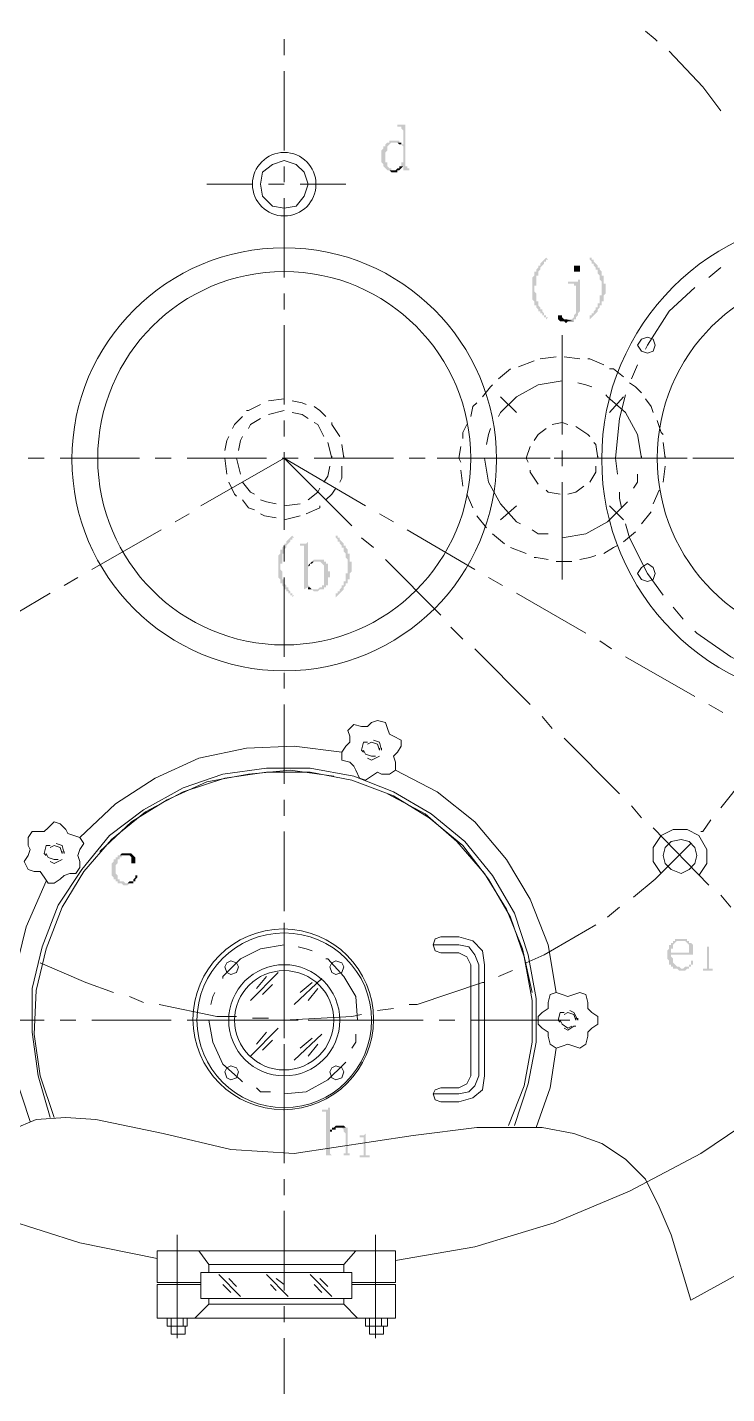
# Model space of a CAD drawing. Header units: millimetres. Extents: x 6 to 291, y 3 to 207.
# Drawn here: x 53.87 to 68.79, y 17.82 to 46.95 of the extents above; entities that cross this region are included whole.
import ezdxf

# ---------------------------------------------------------------- set-up
doc = ezdxf.new("R2010")
doc.units = ezdxf.units.MM

msp = doc.modelspace()

# ---------------------------------------------------------------- hatches: boundary and pattern name
at = {"true_color": 0x00b8b8}
h = msp.add_hatch(color=132, dxfattribs=at)
h.dxf.hatch_style = 2
h.paths.add_polyline_path([(61.933526, 44.915667), (61.933526, 44.873333), (61.764192, 44.873333), (61.764192, 44.831), (61.848859, 44.831), (61.848859, 44.788667), (61.891192, 44.746333), (61.891192, 44.45), (61.848859, 44.45), (61.891192, 44.407667), (61.891192, 44.069), (61.848859, 44.069), (61.848859, 43.984333), (61.891192, 43.984333), (61.891192, 43.899667), (62.018192, 43.899667), (62.018192, 43.942), (61.975859, 43.942), (61.975859, 43.984333), (61.933526, 43.984333)])
h = msp.add_hatch(color=132, dxfattribs=at)
h.dxf.hatch_style = 2
h.paths.add_polyline_path([(61.679526, 44.534667), (61.594859, 44.534667), (61.594859, 44.492333), (61.552526, 44.492333), (61.510192, 44.45), (61.510192, 44.407667), (61.467859, 44.407667), (61.467859, 44.365333), (61.425526, 44.323), (61.425526, 44.280667), (61.425526, 44.196), (61.425526, 44.153667), (61.425526, 44.069), (61.467859, 44.026667), (61.467859, 43.984333), (61.510192, 43.942), (61.552526, 43.899667), (61.679526, 43.899667), (61.637192, 43.899667), (61.637192, 43.942), (61.594859, 43.942), (61.552526, 43.984333), (61.552526, 44.026667), (61.552526, 44.069), (61.510192, 44.069), (61.510192, 44.238333), (61.510192, 44.280667), (61.552526, 44.323), (61.552526, 44.407667), (61.594859, 44.45), (61.637192, 44.492333), (61.806526, 44.492333), (61.806526, 44.534667), (61.721859, 44.534667)])
h = msp.add_hatch(color=132, dxfattribs=at)
h.dxf.hatch_style = 2
h.paths.add_polyline_path([(61.806526, 44.492333), (61.721859, 44.492333), (61.764192, 44.492333), (61.806526, 44.45), (61.891192, 44.45), (61.848859, 44.45), (61.848859, 44.492333)])
h = msp.add_hatch(color=132, dxfattribs=at)
h.dxf.hatch_style = 2
h.paths.add_polyline_path([(61.848859, 43.984333), (61.806526, 43.984333), (61.806526, 43.942), (61.764192, 43.942), (61.721859, 43.899667), (61.552526, 43.899667), (61.594859, 43.899667), (61.637192, 43.857333), (61.764192, 43.857333), (61.764192, 43.899667), (61.806526, 43.899667), (61.848859, 43.942), (61.891192, 43.984333)])
h = msp.add_hatch(color=132, dxfattribs=at)
h.dxf.hatch_style = 2
h.paths.add_polyline_path([(64.939192, 42.037), (64.896859, 41.994667), (64.854526, 41.952333), (64.812192, 41.91), (64.812192, 41.867667), (64.769859, 41.867667), (64.769859, 41.825333), (64.727526, 41.783), (64.727526, 41.740667), (64.685192, 41.740667), (64.685192, 41.656), (64.642859, 41.613667), (64.642859, 41.571333), (64.642859, 41.486667), (64.642859, 41.402), (64.642859, 41.359667), (64.642859, 41.275), (64.642859, 41.190333), (64.642859, 41.148), (64.685192, 41.105667), (64.685192, 41.021), (64.727526, 41.021), (64.727526, 40.978667), (64.769859, 40.936333), (64.769859, 40.894), (64.812192, 40.894), (64.812192, 40.851667), (64.854526, 40.851667), (64.854526, 40.809333), (64.896859, 40.809333), (64.896859, 40.767), (64.939192, 40.767), (64.939192, 40.724667), (64.981526, 40.767), (64.939192, 40.767), (64.939192, 40.809333), (64.896859, 40.809333), (64.896859, 40.851667), (64.854526, 40.894), (64.854526, 40.936333), (64.812192, 40.936333), (64.812192, 40.978667), (64.769859, 41.021), (64.769859, 41.063333), (64.769859, 41.105667), (64.727526, 41.105667), (64.727526, 41.190333), (64.727526, 41.275), (64.685192, 41.317333), (64.685192, 41.402), (64.685192, 41.444333), (64.727526, 41.444333), (64.727526, 41.529), (64.727526, 41.656), (64.769859, 41.656), (64.769859, 41.740667), (64.812192, 41.783), (64.812192, 41.825333), (64.854526, 41.867667), (64.896859, 41.91), (64.896859, 41.952333), (64.939192, 41.952333), (64.939192, 41.994667), (64.981526, 41.994667)])
h = msp.add_hatch(color=132, dxfattribs=at)
h.dxf.hatch_style = 2
h.paths.add_polyline_path([(65.870526, 42.037), (65.870526, 41.994667), (65.912859, 41.952333), (65.912859, 41.91), (65.955192, 41.91), (65.955192, 41.867667), (65.997526, 41.825333), (65.997526, 41.783), (66.039859, 41.783), (66.039859, 41.740667), (66.039859, 41.698333), (66.082192, 41.656), (66.082192, 41.571333), (66.124526, 41.529), (66.124526, 41.486667), (66.124526, 41.402), (66.124526, 41.317333), (66.124526, 41.232667), (66.082192, 41.232667), (66.082192, 41.148), (66.082192, 41.063333), (66.039859, 41.063333), (66.039859, 40.978667), (65.997526, 40.978667), (65.997526, 40.936333), (65.955192, 40.894), (65.955192, 40.851667), (65.912859, 40.851667), (65.912859, 40.809333), (65.870526, 40.809333), (65.870526, 40.767), (65.870526, 40.724667), (65.912859, 40.767), (65.955192, 40.809333), (65.997526, 40.851667), (66.039859, 40.894), (66.039859, 40.936333), (66.082192, 40.978667), (66.082192, 41.021), (66.124526, 41.021), (66.124526, 41.105667), (66.166859, 41.105667), (66.166859, 41.190333), (66.166859, 41.232667), (66.209192, 41.275), (66.209192, 41.402), (66.209192, 41.486667), (66.166859, 41.486667), (66.166859, 41.571333), (66.166859, 41.656), (66.124526, 41.656), (66.124526, 41.740667), (66.082192, 41.783), (66.082192, 41.825333), (66.039859, 41.825333), (66.039859, 41.867667), (65.997526, 41.91), (65.955192, 41.952333), (65.955192, 41.994667), (65.912859, 41.994667), (65.912859, 42.037)])
h = msp.add_hatch(color=132, dxfattribs=at)
h.dxf.hatch_style = 2
h.paths.add_polyline_path([(65.574192, 41.867667), (65.531859, 41.867667), (65.531859, 41.825333), (65.531859, 41.783), (65.531859, 41.740667), (65.658859, 41.740667), (65.658859, 41.825333), (65.658859, 41.867667), (65.616526, 41.867667)])
h = msp.add_hatch(color=132, dxfattribs=at)
h.dxf.hatch_style = 2
h.paths.add_polyline_path([(65.658859, 41.571333), (65.616526, 41.571333), (65.616526, 41.529), (65.404859, 41.529), (65.404859, 41.486667), (65.531859, 41.486667), (65.531859, 41.444333), (65.574192, 41.444333), (65.574192, 40.894), (65.574192, 40.851667), (65.531859, 40.809333), (65.531859, 40.767), (65.489526, 40.724667), (65.362526, 40.724667), (65.531859, 40.682333), (65.531859, 40.724667), (65.574192, 40.724667), (65.574192, 40.767), (65.616526, 40.809333), (65.616526, 40.851667), (65.658859, 40.894), (65.658859, 40.936333)])
h = msp.add_hatch(color=132, dxfattribs=at)
h.dxf.hatch_style = 2
h.paths.add_polyline_path([(65.235526, 40.809333), (65.193192, 40.809333), (65.193192, 40.767), (65.193192, 40.724667), (65.235526, 40.682333), (65.320192, 40.682333), (65.362526, 40.64), (65.404859, 40.682333), (65.531859, 40.682333), (65.362526, 40.724667), (65.320192, 40.724667), (65.277859, 40.767), (65.277859, 40.809333)])
h = msp.add_hatch(color=132, dxfattribs=at)
h.dxf.hatch_style = 2
h.paths.add_polyline_path([(59.520526, 36.110333), (59.478192, 36.068), (59.435859, 36.025667), (59.393526, 35.983333), (59.393526, 35.941), (59.351192, 35.941), (59.351192, 35.898667), (59.308859, 35.856333), (59.308859, 35.814), (59.266526, 35.814), (59.266526, 35.729333), (59.224192, 35.687), (59.224192, 35.644667), (59.224192, 35.56), (59.224192, 35.475333), (59.224192, 35.433), (59.224192, 35.348333), (59.224192, 35.263667), (59.224192, 35.221333), (59.266526, 35.179), (59.266526, 35.094333), (59.308859, 35.094333), (59.308859, 35.052), (59.351192, 35.009667), (59.351192, 34.967333), (59.393526, 34.967333), (59.393526, 34.925), (59.435859, 34.925), (59.435859, 34.882667), (59.478192, 34.882667), (59.478192, 34.840333), (59.520526, 34.840333), (59.520526, 34.798), (59.562859, 34.840333), (59.520526, 34.840333), (59.520526, 34.882667), (59.478192, 34.882667), (59.478192, 34.925), (59.435859, 34.967333), (59.435859, 35.009667), (59.393526, 35.009667), (59.393526, 35.052), (59.351192, 35.094333), (59.351192, 35.136667), (59.351192, 35.179), (59.308859, 35.179), (59.308859, 35.263667), (59.308859, 35.348333), (59.266526, 35.390667), (59.266526, 35.475333), (59.266526, 35.517667), (59.308859, 35.517667), (59.308859, 35.602333), (59.308859, 35.729333), (59.351192, 35.729333), (59.351192, 35.814), (59.393526, 35.856333), (59.393526, 35.898667), (59.435859, 35.941), (59.478192, 35.983333), (59.478192, 36.025667), (59.520526, 36.025667), (59.520526, 36.068), (59.562859, 36.068)])
h = msp.add_hatch(color=132, dxfattribs=at)
h.dxf.hatch_style = 2
h.paths.add_polyline_path([(59.859192, 35.983333), (59.816859, 35.941), (59.689859, 35.941), (59.689859, 35.898667), (59.774526, 35.898667), (59.774526, 34.967333), (59.859192, 35.009667), (59.901526, 35.009667), (59.859192, 35.052), (59.859192, 35.094333), (59.859192, 35.390667), (59.859192, 35.433), (59.901526, 35.475333), (59.859192, 35.475333)])
h = msp.add_hatch(color=132, dxfattribs=at)
h.dxf.hatch_style = 2
h.paths.add_polyline_path([(60.451859, 36.110333), (60.451859, 36.068), (60.494192, 36.025667), (60.494192, 35.983333), (60.536526, 35.983333), (60.536526, 35.941), (60.578859, 35.898667), (60.578859, 35.856333), (60.621192, 35.856333), (60.621192, 35.814), (60.621192, 35.771667), (60.663526, 35.729333), (60.663526, 35.644667), (60.705859, 35.602333), (60.705859, 35.56), (60.705859, 35.475333), (60.705859, 35.390667), (60.705859, 35.306), (60.663526, 35.306), (60.663526, 35.221333), (60.663526, 35.136667), (60.621192, 35.136667), (60.621192, 35.052), (60.578859, 35.052), (60.578859, 35.009667), (60.536526, 34.967333), (60.536526, 34.925), (60.494192, 34.925), (60.494192, 34.882667), (60.451859, 34.882667), (60.451859, 34.840333), (60.451859, 34.798), (60.494192, 34.840333), (60.536526, 34.882667), (60.578859, 34.925), (60.621192, 34.967333), (60.621192, 35.009667), (60.663526, 35.052), (60.663526, 35.094333), (60.705859, 35.094333), (60.705859, 35.179), (60.748192, 35.179), (60.748192, 35.263667), (60.748192, 35.306), (60.790526, 35.348333), (60.790526, 35.475333), (60.790526, 35.56), (60.748192, 35.56), (60.748192, 35.644667), (60.748192, 35.729333), (60.705859, 35.729333), (60.705859, 35.814), (60.663526, 35.856333), (60.663526, 35.898667), (60.621192, 35.898667), (60.621192, 35.941), (60.578859, 35.983333), (60.536526, 36.025667), (60.536526, 36.068), (60.494192, 36.068), (60.494192, 36.110333)])
h = msp.add_hatch(color=132, dxfattribs=at)
h.dxf.hatch_style = 2
h.paths.add_polyline_path([(59.943859, 35.56), (59.901526, 35.517667), (59.859192, 35.475333), (59.901526, 35.475333), (59.901526, 35.517667), (59.943859, 35.517667), (59.986192, 35.56), (60.070859, 35.56)])
h = msp.add_hatch(color=132, dxfattribs=at)
h.dxf.hatch_style = 2
h.paths.add_polyline_path([(60.070859, 35.602333), (59.986192, 35.602333), (59.943859, 35.56), (60.113192, 35.56), (60.155526, 35.517667), (60.197859, 35.475333), (60.197859, 35.390667), (60.197859, 35.221333), (60.197859, 35.094333), (60.197859, 35.052), (60.155526, 35.052), (60.155526, 35.009667), (60.113192, 35.009667), (60.070859, 34.967333), (59.901526, 34.967333), (59.943859, 34.967333), (59.986192, 34.925), (60.070859, 34.925), (60.113192, 34.967333), (60.197859, 34.967333), (60.197859, 35.009667), (60.240192, 35.009667), (60.240192, 35.052), (60.282526, 35.052), (60.282526, 35.136667), (60.282526, 35.221333), (60.324859, 35.221333), (60.324859, 35.348333), (60.282526, 35.348333), (60.282526, 35.433), (60.282526, 35.517667), (60.240192, 35.517667), (60.240192, 35.56), (60.197859, 35.56), (60.197859, 35.602333), (60.113192, 35.602333)])
h = msp.add_hatch(color=132, dxfattribs=at)
h.dxf.hatch_style = 2
h.paths.add_polyline_path([(59.901526, 35.009667), (59.859192, 35.009667), (59.859192, 34.967333), (60.028526, 34.967333), (59.943859, 34.967333)])
h = msp.add_hatch(color=132, dxfattribs=at)
h.dxf.hatch_style = 2
h.paths.add_polyline_path([(55.837526, 29.294667), (55.795192, 29.294667), (55.795192, 29.252333), (55.752859, 29.252333), (55.752859, 29.21), (55.710526, 29.21), (55.710526, 29.167667), (55.668192, 29.125333), (55.668192, 29.083), (55.668192, 28.998333), (55.668192, 28.913667), (55.668192, 28.871333), (55.710526, 28.829), (55.710526, 28.786667), (55.752859, 28.786667), (55.752859, 28.744333), (55.795192, 28.744333), (55.795192, 28.702), (55.879859, 28.702), (55.922192, 28.659667), (56.006859, 28.659667), (56.049192, 28.702), (56.133859, 28.702), (55.964526, 28.702), (55.922192, 28.744333), (55.837526, 28.744333), (55.837526, 28.786667), (55.795192, 28.786667), (55.795192, 28.829), (55.795192, 28.871333), (55.752859, 28.913667), (55.752859, 28.998333), (55.752859, 29.083), (55.795192, 29.125333), (55.795192, 29.167667), (55.795192, 29.21), (55.837526, 29.21), (55.837526, 29.252333), (55.879859, 29.252333), (55.879859, 29.294667), (55.964526, 29.294667)])
h = msp.add_hatch(color=132, dxfattribs=at)
h.dxf.hatch_style = 2
h.paths.add_polyline_path([(55.964526, 29.337), (55.879859, 29.337), (55.837526, 29.294667), (56.049192, 29.294667), (56.091526, 29.252333), (56.091526, 29.21), (56.091526, 29.167667), (56.091526, 29.125333), (56.176192, 29.125333), (56.176192, 29.167667), (56.176192, 29.21), (56.176192, 29.252333), (56.133859, 29.294667), (56.091526, 29.337), (56.006859, 29.337)])
h = msp.add_hatch(color=132, dxfattribs=at)
h.dxf.hatch_style = 2
h.paths.add_polyline_path([(56.218526, 28.871333), (56.176192, 28.871333), (56.176192, 28.829), (56.133859, 28.786667), (56.133859, 28.744333), (56.049192, 28.744333), (56.006859, 28.702), (56.133859, 28.702), (56.133859, 28.744333), (56.176192, 28.744333), (56.176192, 28.786667), (56.218526, 28.829)])
h = msp.add_hatch(color=132, dxfattribs=at)
h.dxf.hatch_style = 2
h.paths.add_polyline_path([(67.944859, 27.516667), (67.817859, 27.474333), (67.902526, 27.474333), (67.944859, 27.432), (67.987192, 27.389667), (67.987192, 27.305), (67.987192, 27.220333), (67.521526, 27.220333), (67.521526, 27.178), (67.521526, 27.093333), (67.563859, 27.051), (67.563859, 27.008667), (67.563859, 26.966333), (67.606192, 26.966333), (67.606192, 26.924), (67.648526, 26.924), (67.648526, 26.881667), (67.860192, 26.881667), (67.817859, 26.881667), (67.775526, 26.924), (67.733192, 26.924), (67.690859, 26.966333), (67.648526, 27.008667), (67.648526, 27.093333), (67.606192, 27.135667), (67.606192, 27.178), (68.071859, 27.178), (68.071859, 27.262667), (68.071859, 27.347333), (68.071859, 27.389667), (68.029526, 27.432), (67.987192, 27.432), (67.987192, 27.474333), (67.944859, 27.474333)])
h = msp.add_hatch(color=132, dxfattribs=at)
h.dxf.hatch_style = 2
h.paths.add_polyline_path([(67.817859, 27.516667), (67.690859, 27.516667), (67.690859, 27.474333), (67.648526, 27.474333), (67.648526, 27.432), (67.606192, 27.432), (67.606192, 27.389667), (67.563859, 27.389667), (67.563859, 27.347333), (67.563859, 27.305), (67.521526, 27.262667), (67.521526, 27.220333), (67.606192, 27.220333), (67.606192, 27.305), (67.648526, 27.305), (67.648526, 27.389667), (67.690859, 27.432), (67.733192, 27.474333), (67.817859, 27.474333), (67.944859, 27.516667), (67.860192, 27.516667)])
h = msp.add_hatch(color=132, dxfattribs=at)
h.dxf.hatch_style = 2
h.paths.add_polyline_path([(68.410526, 27.347333), (68.368192, 27.347333), (68.368192, 27.305), (68.283526, 27.305), (68.368192, 27.305), (68.368192, 26.924), (68.368192, 26.881667), (68.283526, 26.881667), (68.283526, 26.839333), (68.495192, 26.839333), (68.495192, 26.881667), (68.410526, 26.881667), (68.410526, 26.924)])
h = msp.add_hatch(color=132, dxfattribs=at)
h.dxf.hatch_style = 2
h.paths.add_polyline_path([(68.029526, 27.051), (68.029526, 26.966333), (67.987192, 26.966333), (67.987192, 26.924), (67.902526, 26.924), (67.860192, 26.881667), (67.648526, 26.881667), (67.733192, 26.881667), (67.775526, 26.839333), (67.902526, 26.839333), (67.944859, 26.881667), (67.987192, 26.881667), (67.987192, 26.924), (68.029526, 26.924), (68.029526, 26.966333), (68.071859, 26.966333), (68.071859, 27.051)])
h = msp.add_hatch(color=132, dxfattribs=at)
h.dxf.hatch_style = 2
h.paths.add_polyline_path([(60.324859, 23.918333), (60.282526, 23.918333), (60.282526, 23.876), (60.155526, 23.876), (60.155526, 23.833667), (60.240192, 23.833667), (60.240192, 22.944667), (60.240192, 22.902333), (60.155526, 22.902333), (60.409526, 22.902333), (60.367192, 22.902333), (60.324859, 22.944667), (60.324859, 23.368), (60.324859, 23.410333), (60.367192, 23.410333), (60.324859, 23.410333)])
h = msp.add_hatch(color=132, dxfattribs=at)
h.dxf.hatch_style = 2
h.paths.add_polyline_path([(60.536526, 23.537333), (60.451859, 23.537333), (60.409526, 23.495), (60.367192, 23.495), (60.367192, 23.452667), (60.324859, 23.452667), (60.324859, 23.410333), (60.367192, 23.410333), (60.367192, 23.452667), (60.451859, 23.452667), (60.451859, 23.495), (60.663526, 23.495), (60.621192, 23.537333), (60.578859, 23.537333)])
h = msp.add_hatch(color=132, dxfattribs=at)
h.dxf.hatch_style = 2
h.paths.add_polyline_path([(60.663526, 23.495), (60.536526, 23.495), (60.578859, 23.495), (60.621192, 23.452667), (60.621192, 23.410333), (60.663526, 23.368), (60.663526, 22.944667), (60.621192, 22.944667), (60.621192, 22.902333), (60.578859, 22.902333), (60.790526, 22.902333), (60.748192, 22.902333), (60.748192, 22.944667), (60.705859, 22.944667), (60.705859, 23.410333), (60.705859, 23.495)])
h = msp.add_hatch(color=132, dxfattribs=at)
h.dxf.hatch_style = 2
h.paths.add_polyline_path([(61.086859, 23.368), (61.044526, 23.325667), (60.959859, 23.325667), (60.959859, 23.283333), (61.044526, 23.283333), (61.044526, 22.944667), (61.044526, 22.902333), (60.959859, 22.902333), (60.959859, 22.86), (61.171526, 22.86), (61.171526, 22.902333), (61.086859, 22.902333), (61.086859, 22.944667)])

# ---------------------------------------------------------------- linework, layer by layer
at = {"color": 7, "lineweight": 0}
for points in [[(45.635192, 48.26), (44.661526, 46.863), (43.857192, 45.381333), (43.179859, 43.815), (42.671859, 42.206333), (42.290859, 40.513), (42.121526, 38.819667), (42.079192, 37.126333), (42.206192, 35.433), (42.544859, 33.782), (43.010526, 32.131), (43.645526, 30.564667), (44.407526, 29.040667), (45.338859, 27.601333), (46.397192, 26.289), (47.624859, 25.061333), (48.894859, 24.003), (50.334192, 23.029333), (51.815859, 22.225), (53.382192, 21.547667), (54.990859, 21.039667), (56.641859, 20.701)], [(61.721859, 20.658667), (63.415192, 20.955), (65.108526, 21.463), (66.717192, 22.140333), (68.241192, 22.944667), (69.680526, 23.918333), (71.035192, 25.019), (72.262859, 26.246667), (73.321192, 27.643667), (74.294859, 29.083), (75.099192, 30.649333), (75.734192, 32.258), (76.199859, 33.909), (76.496192, 35.644667)], [(68.029526, 19.812), (69.638192, 20.701), (71.162192, 21.717), (72.601526, 22.86), (73.913859, 24.13), (75.099192, 25.527), (76.157526, 27.051), (77.088859, 28.617333), (77.850859, 30.310667), (78.443526, 32.046333), (78.866859, 33.824333), (79.163192, 35.644667)], [(61.002192, 32.046333), (60.832859, 32.088667), (60.705859, 31.961667), (60.748192, 31.834667)], [(61.002192, 32.046333), (61.129192, 32.046333), (61.213859, 32.131)], [(61.552526, 32.004), (61.510192, 32.131), (61.340859, 32.173333), (61.213859, 32.131)], [(60.663526, 31.623), (60.748192, 31.707667), (60.748192, 31.834667)], [(61.552526, 32.004), (61.594859, 31.877), (61.679526, 31.834667)], [(61.764192, 31.496), (61.848859, 31.623), (61.848859, 31.75), (61.679526, 31.834667)], [(60.578859, 31.496), (59.562859, 31.623), (58.546859, 31.580667), (57.530859, 31.369), (56.599526, 30.945667), (55.752859, 30.395333), (54.990859, 29.675667)], [(60.663526, 31.623), (60.578859, 31.496), (60.578859, 31.326667), (60.748192, 31.284333)], [(61.764192, 31.496), (61.679526, 31.411333), (61.721859, 31.284333)], [(60.875192, 31.115), (60.832859, 31.199667), (60.748192, 31.284333)], [(61.425526, 31.030333), (61.594859, 31.030333), (61.721859, 31.115), (61.721859, 31.284333)], [(64.261859, 23.537333), (64.558192, 24.426333), (64.727526, 25.315333), (64.727526, 26.246667), (64.558192, 27.178), (64.261859, 28.067), (63.796192, 28.871333), (63.203526, 29.591), (62.483859, 30.183667), (61.679526, 30.649333), (60.832859, 30.988), (59.901526, 31.157333), (58.970192, 31.157333), (58.038859, 31.030333), (57.192192, 30.734), (56.345526, 30.268333), (55.625859, 29.718), (55.033192, 28.998333), (54.525192, 28.236333), (54.186526, 27.347333), (53.974859, 26.458333), (53.974859, 25.527), (54.101859, 24.595667), (54.355859, 23.706667)], [(64.134859, 23.537333), (64.473526, 24.384), (64.642859, 25.315333), (64.642859, 26.204333), (64.473526, 27.135667), (64.177192, 27.982333), (63.711526, 28.786667), (63.161192, 29.506333), (62.441526, 30.099), (61.679526, 30.564667), (60.790526, 30.903333), (59.901526, 31.072667), (58.970192, 31.072667), (58.081192, 30.945667), (57.192192, 30.649333), (56.387859, 30.226), (55.668192, 29.633333), (55.075526, 28.956), (54.609859, 28.194), (54.271192, 27.305), (54.059526, 26.416), (54.017192, 25.484667), (54.144192, 24.595667), (54.440526, 23.706667)], [(60.409526, 30.988), (59.478192, 31.115), (58.589192, 31.030333), (57.700192, 30.861), (56.853526, 30.48), (56.091526, 30.014333), (55.414192, 29.379333)], [(60.875192, 31.115), (60.959859, 30.945667), (61.086859, 30.903333), (61.213859, 30.988)], [(61.425526, 31.030333), (61.340859, 31.072667), (61.213859, 30.988)], [(65.150859, 26.373667), (64.981526, 27.389667), (64.600526, 28.363333), (64.092526, 29.21), (63.415192, 30.014333), (62.610859, 30.649333), (61.721859, 31.115)], [(64.642859, 26.373667), (64.431192, 27.305), (64.092526, 28.151667), (63.626859, 28.913667), (63.034192, 29.591), (62.356859, 30.183667), (61.552526, 30.607)], [(54.694526, 29.845), (54.567526, 29.972), (54.440526, 30.014333), (54.313526, 29.887333)], [(54.101859, 29.802667), (53.974859, 29.802667), (53.890192, 29.675667), (53.890192, 29.506333)], [(54.101859, 29.802667), (54.228859, 29.802667), (54.313526, 29.887333)], [(54.694526, 29.845), (54.736859, 29.760333), (54.863859, 29.718)], [(54.990859, 29.421667), (55.075526, 29.548667), (54.990859, 29.675667), (54.863859, 29.718)], [(68.198859, 28.871333), (68.368192, 29.125333), (68.368192, 29.421667), (68.198859, 29.718), (67.944859, 29.845), (67.648526, 29.845), (67.394526, 29.718), (67.225192, 29.464), (67.225192, 29.167667), (67.394526, 28.913667)], [(53.890192, 29.294667), (53.932526, 29.421667), (53.890192, 29.506333)], [(54.990859, 29.421667), (54.948526, 29.294667), (54.990859, 29.167667)], [(53.890192, 29.294667), (53.805526, 29.167667), (53.890192, 28.998333), (54.017192, 28.956)], [(54.779192, 28.913667), (54.906192, 28.913667), (54.990859, 29.040667), (54.990859, 29.167667)], [(54.228859, 28.829), (54.144192, 28.956), (54.017192, 28.956)], [(54.779192, 28.913667), (54.652192, 28.871333), (54.567526, 28.786667)], [(54.271192, 28.744333), (53.847859, 27.770667), (53.593859, 26.754667), (53.509192, 25.696333), (53.593859, 24.638), (53.932526, 23.622)], [(54.228859, 28.829), (54.313526, 28.702), (54.440526, 28.702), (54.567526, 28.786667)], [(62.695526, 27.559), (62.568526, 27.516667), (62.526192, 27.389667), (62.568526, 27.262667), (62.695526, 27.220333)], [(62.695526, 27.559), (63.076526, 27.559)], [(63.626859, 26.966333), (63.584526, 27.262667), (63.372859, 27.474333), (63.076526, 27.559)], [(62.695526, 27.220333), (63.076526, 27.220333)], [(63.330526, 26.966333), (63.245859, 27.135667), (63.076526, 27.220333)], [(63.330526, 26.966333), (63.330526, 24.595667)], [(63.626859, 26.966333), (63.626859, 24.595667)], [(65.277859, 26.331333), (65.150859, 26.373667), (65.023859, 26.331333), (64.981526, 26.162)], [(65.277859, 26.331333), (65.404859, 26.289), (65.531859, 26.331333)], [(65.828192, 26.162), (65.785859, 26.331333), (65.658859, 26.373667), (65.531859, 26.331333)], [(64.854526, 25.950333), (64.769859, 25.865667), (64.769859, 25.696333), (64.854526, 25.611667)], [(64.854526, 25.950333), (64.981526, 26.035), (64.981526, 26.162)], [(65.828192, 26.162), (65.828192, 26.035), (65.912859, 25.950333)], [(65.912859, 25.611667), (66.039859, 25.696333), (66.039859, 25.865667), (65.912859, 25.950333)], [(64.981526, 25.442333), (64.981526, 25.527), (64.854526, 25.611667)], [(64.981526, 25.442333), (65.023859, 25.273), (65.150859, 25.188333), (65.277859, 25.230667)], [(65.531859, 25.230667), (65.658859, 25.188333), (65.785859, 25.273), (65.828192, 25.442333)], [(65.912859, 25.611667), (65.828192, 25.527), (65.828192, 25.442333)], [(64.727526, 23.495), (65.023859, 24.341667), (65.150859, 25.188333)], [(65.531859, 25.230667), (65.404859, 25.273), (65.277859, 25.230667)], [(63.076526, 24.045333), (63.372859, 24.13), (63.584526, 24.299333), (63.626859, 24.595667)], [(63.076526, 24.341667), (63.245859, 24.426333), (63.330526, 24.595667)], [(62.695526, 24.341667), (62.568526, 24.299333), (62.526192, 24.214667), (62.568526, 24.087667), (62.695526, 24.045333)], [(63.076526, 24.341667), (62.695526, 24.341667)], [(63.076526, 24.045333), (62.695526, 24.045333)], [(57.573192, 20.193), (56.641859, 20.193), (56.641859, 20.870333), (61.721859, 20.870333)], [(57.742526, 20.574), (57.530859, 20.870333)], [(60.875192, 20.870333), (60.621192, 20.574), (60.621192, 20.404667)], [(60.790526, 20.193), (61.721859, 20.193), (61.721859, 20.870333)], [(57.573192, 20.404667), (60.790526, 20.404667)], [(57.573192, 19.854333), (57.573192, 20.404667)], [(57.742526, 20.404667), (57.742526, 20.574)], [(57.742526, 20.574), (60.621192, 20.574)], [(60.790526, 19.854333), (60.790526, 20.404667)], [(56.641859, 20.150667), (56.641859, 19.431), (59.181859, 19.431)], [(57.573192, 20.150667), (56.641859, 20.150667)], [(61.721859, 20.150667), (61.721859, 19.431), (59.181859, 19.431)], [(60.790526, 20.150667), (61.721859, 20.150667)], [(57.446192, 19.431), (57.742526, 19.727333), (57.742526, 19.854333)], [(59.181859, 19.854333), (57.573192, 19.854333)], [(59.181859, 19.854333), (60.790526, 19.854333)], [(60.917526, 19.431), (60.621192, 19.727333), (60.621192, 19.854333)], [(57.742526, 19.727333), (59.181859, 19.727333)], [(60.621192, 19.727333), (59.181859, 19.727333)], [(56.853526, 19.431), (56.853526, 19.261667), (57.065192, 19.261667)], [(56.938192, 19.261667), (56.938192, 19.431)], [(56.938192, 19.261667), (56.938192, 19.092333), (57.065192, 19.092333)], [(57.276859, 19.431), (57.276859, 19.261667), (57.065192, 19.261667)], [(57.234526, 19.261667), (57.234526, 19.092333), (57.065192, 19.092333)], [(57.192192, 19.261667), (57.192192, 19.431)], [(61.086859, 19.431), (61.086859, 19.261667), (61.298526, 19.261667)], [(61.171526, 19.261667), (61.171526, 19.431)], [(61.171526, 19.261667), (61.171526, 19.092333), (61.298526, 19.092333)], [(61.552526, 19.431), (61.552526, 19.261667), (61.298526, 19.261667)], [(61.467859, 19.261667), (61.467859, 19.092333), (61.298526, 19.092333)], [(61.425526, 19.261667), (61.425526, 19.431)]]:
    msp.add_lwpolyline(points, dxfattribs=at)
at = {"color": 1, "lineweight": 0, "true_color": 0xff0000}
for points in [[(59.351192, 46.693667), (59.351192, 46.355)], [(67.309859, 46.651333), (67.267526, 46.693667), (67.055859, 46.863)], [(68.664526, 45.169667), (68.283526, 45.677667), (67.563859, 46.439667)], [(59.351192, 46.016333), (59.351192, 44.323)], [(59.351192, 43.984333), (59.351192, 43.645667)], [(57.700192, 43.603333), (58.673859, 43.603333)], [(59.012526, 43.603333), (59.351192, 43.603333)], [(59.689859, 43.603333), (60.663526, 43.603333)], [(59.351192, 43.307), (59.351192, 41.613667)], [(68.664526, 41.825333), (68.410526, 41.613667)], [(68.114192, 41.402), (67.563859, 40.894), (67.098192, 40.174333), (67.055859, 40.089667)], [(59.351192, 41.275), (59.351192, 40.936333)], [(59.351192, 40.597667), (59.351192, 38.904333)], [(65.277859, 40.386), (65.277859, 38.269333)], [(66.886526, 39.751), (66.759526, 39.454667)], [(65.277859, 39.412333), (64.769859, 39.327667), (64.304192, 39.073667), (63.965526, 38.735), (63.923192, 38.650333)], [(65.912859, 39.285333), (65.785859, 39.327667), (65.616526, 39.37)], [(64.304192, 38.735), (63.965526, 39.073667)], [(66.971192, 37.761333), (66.886526, 38.269333), (66.632526, 38.735), (66.251526, 39.073667), (66.209192, 39.116)], [(66.293859, 38.735), (66.590192, 39.073667)], [(66.632526, 39.116), (66.505526, 38.608), (66.420859, 37.761333), (66.463192, 37.422667)], [(59.351192, 38.565667), (59.351192, 38.227)], [(63.753859, 38.396333), (63.711526, 38.269333), (63.669192, 38.057667)], [(59.351192, 37.888333), (59.351192, 36.237333)], [(65.277859, 37.930667), (65.277859, 37.592)], [(53.890192, 37.761333), (54.228859, 37.761333)], [(54.567526, 37.761333), (56.260859, 37.761333)], [(56.599526, 37.761333), (56.938192, 37.761333)], [(57.276859, 37.761333), (58.970192, 37.761333)], [(57.573192, 36.745333), (59.351192, 37.761333)], [(59.308859, 37.761333), (59.647526, 37.761333)], [(61.086859, 36.745333), (59.351192, 37.761333)], [(59.351192, 37.761333), (60.790526, 36.322)], [(59.986192, 37.761333), (61.679526, 37.761333)], [(62.018192, 37.761333), (62.356859, 37.761333)], [(62.610859, 37.761333), (64.769859, 37.761333)], [(62.695526, 37.761333), (64.346526, 37.761333)], [(63.626859, 37.761333), (63.711526, 37.253333), (63.965526, 36.787667), (64.304192, 36.406667), (64.388859, 36.364333)], [(64.685192, 37.761333), (65.023859, 37.761333)], [(65.108526, 37.761333), (65.447192, 37.761333)], [(65.362526, 37.761333), (67.055859, 37.761333)], [(65.785859, 37.761333), (67.944859, 37.761333)], [(66.971192, 37.761333), (66.971192, 37.803667)], [(67.394526, 37.761333), (67.733192, 37.761333)], [(68.071859, 37.761333), (69.765192, 37.761333)], [(66.801859, 37.126333), (66.886526, 37.253333), (66.886526, 37.422667)], [(65.277859, 37.253333), (65.277859, 35.179)], [(66.505526, 37.041667), (66.505526, 36.914667), (66.547859, 36.703)], [(64.304192, 36.745333), (63.965526, 36.449)], [(65.277859, 36.068), (65.785859, 36.152667), (66.251526, 36.406667), (66.632526, 36.787667), (66.674859, 36.83)], [(66.293859, 36.745333), (66.590192, 36.449)], [(57.022859, 36.406667), (57.319192, 36.576)], [(61.679526, 36.406667), (61.383192, 36.576)], [(55.244859, 35.390667), (56.726526, 36.237333)], [(63.415192, 35.390667), (61.975859, 36.237333)], [(64.642859, 36.237333), (64.769859, 36.152667), (64.981526, 36.152667)], [(66.632526, 36.364333), (66.717192, 36.068), (67.098192, 35.306), (67.436859, 34.840333)], [(59.351192, 35.898667), (59.351192, 35.56)], [(61.002192, 36.068), (61.256192, 35.856333)], [(61.510192, 35.602333), (62.695526, 34.417)], [(54.652192, 35.052), (54.948526, 35.221333)], [(59.351192, 35.221333), (59.351192, 33.528)], [(64.007859, 35.052), (63.711526, 35.221333)], [(52.916526, 34.036), (54.355859, 34.882667)], [(65.785859, 34.036), (64.304192, 34.882667)], [(67.648526, 34.586333), (67.860192, 34.332333)], [(62.907192, 34.163), (63.161192, 33.909)], [(68.114192, 34.078333), (68.156526, 34.036), (68.876192, 33.528), (69.595859, 33.189333)], [(66.336192, 33.697333), (66.082192, 33.866667)], [(63.415192, 33.697333), (64.600526, 32.512)], [(68.114192, 32.681333), (66.632526, 33.528)], [(59.351192, 33.189333), (59.351192, 32.850667)], [(59.351192, 32.512), (59.351192, 30.818667)], [(68.706859, 32.342667), (68.410526, 32.512)], [(64.854526, 32.258), (65.066192, 32.004)], [(65.320192, 31.792333), (66.505526, 30.607)], [(68.664526, 30.310667), (69.172526, 30.945667), (69.638192, 31.665333)], [(59.351192, 30.48), (59.351192, 30.141333)], [(66.759526, 30.353), (66.971192, 30.099)], [(68.241192, 29.802667), (68.283526, 29.802667), (68.452859, 30.056667)], [(59.351192, 29.802667), (59.351192, 28.109333)], [(67.225192, 29.887333), (68.410526, 28.659667)], [(66.801859, 28.405667), (67.267526, 28.786667), (68.029526, 29.548667)], [(68.664526, 28.448), (68.876192, 28.194)], [(66.251526, 27.982333), (66.505526, 28.194)], [(59.351192, 27.855333), (59.351192, 26.289)], [(59.351192, 27.770667), (59.351192, 27.432)], [(64.515859, 27.008667), (64.896859, 27.178), (65.997526, 27.813)], [(59.351192, 27.389667), (58.843192, 27.305), (58.419859, 27.093333), (58.038859, 26.712333), (58.038859, 26.67)], [(62.526192, 27.389667), (63.076526, 27.389667)], [(63.499859, 26.966333), (63.415192, 27.178), (63.288192, 27.347333), (63.076526, 27.389667)], [(59.351192, 27.093333), (59.351192, 25.4)], [(59.943859, 27.262667), (59.816859, 27.305), (59.647526, 27.347333)], [(60.917526, 25.781), (60.875192, 26.289), (60.621192, 26.712333), (60.282526, 27.093333), (60.240192, 27.093333)], [(54.144192, 27.008667), (55.117859, 26.585333), (55.710526, 26.373667)], [(63.499859, 26.966333), (63.499859, 24.595667)], [(63.923192, 26.712333), (64.219526, 26.839333)], [(62.018192, 26.119667), (62.187526, 26.119667), (63.584526, 26.585333), (63.626859, 26.585333)], [(56.049192, 26.289), (56.345526, 26.162)], [(57.869526, 26.373667), (57.827192, 26.289), (57.784859, 26.119667)], [(56.684192, 26.119667), (57.911859, 25.865667), (58.335192, 25.865667)], [(59.351192, 25.950333), (59.351192, 25.611667)], [(61.340859, 25.992667), (61.679526, 26.035)], [(54.228859, 25.781), (52.112192, 25.781)], [(54.906192, 25.781), (54.567526, 25.781)], [(56.938192, 25.781), (55.244859, 25.781)], [(57.615526, 25.781), (57.276859, 25.781)], [(57.276859, 25.781), (58.843192, 25.781)], [(57.742526, 25.781), (57.827192, 25.315333), (58.038859, 24.849667), (58.419859, 24.511), (58.462192, 24.468667)], [(59.647526, 25.781), (57.954192, 25.781)], [(58.673859, 25.823333), (59.012526, 25.823333)], [(59.181859, 25.781), (59.520526, 25.781)], [(59.351192, 25.781), (60.790526, 25.865667), (61.002192, 25.908)], [(59.859192, 25.781), (61.425526, 25.781)], [(60.324859, 25.781), (59.986192, 25.781)], [(62.314526, 25.781), (60.663526, 25.781)], [(60.917526, 25.781), (60.917526, 25.823333)], [(62.991859, 25.781), (62.653192, 25.781)], [(65.447192, 25.781), (63.330526, 25.781)], [(60.790526, 25.188333), (60.875192, 25.315333), (60.875192, 25.484667)], [(59.351192, 25.273), (59.351192, 23.706667)], [(59.351192, 25.103667), (59.351192, 24.765)], [(59.351192, 24.214667), (59.816859, 24.257), (60.282526, 24.511), (60.621192, 24.849667), (60.663526, 24.892)], [(63.076526, 24.214667), (63.288192, 24.257), (63.415192, 24.384), (63.499859, 24.595667)], [(58.758526, 24.341667), (58.843192, 24.257), (59.054859, 24.257)], [(59.351192, 24.426333), (59.351192, 22.733)], [(63.076526, 24.214667), (62.526192, 24.214667)], [(59.351192, 22.394333), (59.351192, 22.055667)], [(59.351192, 21.717), (59.351192, 20.023667)], [(57.065192, 19.007667), (57.065192, 21.209)], [(61.298526, 19.007667), (61.298526, 21.209)], [(59.351192, 19.685), (59.351192, 19.346333)], [(59.351192, 19.007667), (59.351192, 17.822333)]]:
    msp.add_lwpolyline(points, dxfattribs=at)
at = {"color": 7, "lineweight": 0}
for points in [[(59.859192, 43.603333), (59.774526, 43.857333), (59.605192, 44.026667), (59.351192, 44.111333), (59.097192, 44.026667), (58.885526, 43.857333), (58.843192, 43.603333), (58.885526, 43.349333), (59.097192, 43.137667), (59.351192, 43.095333), (59.605192, 43.137667), (59.774526, 43.349333)], [(67.267526, 40.174333), (67.225192, 40.301333), (67.098192, 40.343667), (66.971192, 40.301333), (66.886526, 40.174333), (66.971192, 40.047333), (67.098192, 40.005), (67.225192, 40.047333)], [(67.267526, 35.306), (67.225192, 35.433), (67.098192, 35.517667), (66.971192, 35.433), (66.886526, 35.306), (66.971192, 35.179), (67.098192, 35.136667), (67.225192, 35.179)], [(68.156526, 29.294667), (68.114192, 29.464), (67.987192, 29.591), (67.817859, 29.633333), (67.606192, 29.591), (67.479192, 29.464), (67.436859, 29.294667), (67.479192, 29.125333), (67.606192, 28.998333), (67.817859, 28.913667), (67.987192, 28.998333), (68.114192, 29.125333)], [(58.377526, 26.924), (58.335192, 27.008667), (58.208192, 27.051), (58.123526, 27.008667), (58.081192, 26.924), (58.123526, 26.797), (58.208192, 26.754667), (58.335192, 26.797)], [(60.621192, 26.924), (60.578859, 27.008667), (60.451859, 27.051), (60.367192, 27.008667), (60.324859, 26.924), (60.367192, 26.797), (60.451859, 26.754667), (60.578859, 26.797)], [(58.377526, 24.680333), (58.335192, 24.765), (58.208192, 24.807333), (58.123526, 24.765), (58.081192, 24.680333), (58.123526, 24.553333), (58.208192, 24.511), (58.335192, 24.553333)], [(60.621192, 24.680333), (60.578859, 24.765), (60.451859, 24.807333), (60.367192, 24.765), (60.324859, 24.680333), (60.367192, 24.553333), (60.451859, 24.511), (60.578859, 24.553333)]]:
    msp.add_lwpolyline(points, close=True, dxfattribs=at)
at = {"color": 4, "lineweight": 0, "true_color": 0x00ffff}
for points in [[(65.150859, 39.920333), (64.812192, 39.878)], [(65.658859, 39.878), (65.320192, 39.920333)], [(64.177192, 39.666333), (63.923192, 39.454667)], [(64.685192, 39.835667), (64.346526, 39.708667)], [(66.166859, 39.751), (65.870526, 39.878), (65.828192, 39.878)], [(66.590192, 39.497), (66.378526, 39.666333), (66.293859, 39.666333)], [(63.796192, 39.327667), (63.753859, 39.285333), (63.584526, 39.073667)], [(66.971192, 39.158333), (66.844192, 39.285333), (66.717192, 39.37)], [(59.351192, 39.031333), (59.012526, 38.989)], [(67.225192, 38.735), (67.182859, 38.862), (67.055859, 39.031333)], [(58.843192, 38.904333), (58.589192, 38.777333), (58.546859, 38.777333)], [(59.351192, 38.777333), (59.012526, 38.692667)], [(59.816859, 38.904333), (59.732192, 38.946667), (59.520526, 38.989)], [(60.240192, 38.650333), (60.113192, 38.777333), (59.986192, 38.862)], [(63.457526, 38.946667), (63.372859, 38.862), (63.330526, 38.650333)], [(58.462192, 38.650333), (58.292859, 38.481), (58.250526, 38.396333)], [(58.843192, 38.608), (58.631526, 38.481), (58.589192, 38.396333)], [(59.859192, 38.608), (59.732192, 38.692667), (59.520526, 38.735)], [(60.197859, 38.227), (60.070859, 38.481), (59.986192, 38.523333)], [(60.536526, 38.227), (60.367192, 38.481), (60.367192, 38.523333)], [(63.245859, 38.481), (63.161192, 38.311667), (63.161192, 38.184667)], [(65.404859, 38.481), (65.277859, 38.523333), (65.066192, 38.481)], [(67.436859, 38.269333), (67.394526, 38.311667), (67.309859, 38.565667)], [(58.165859, 38.227), (58.123526, 38.142333), (58.081192, 37.930667)], [(58.462192, 38.227), (58.419859, 38.142333), (58.377526, 37.930667)], [(64.939192, 38.396333), (64.769859, 38.269333), (64.685192, 38.142333)], [(65.870526, 38.227), (65.828192, 38.269333), (65.574192, 38.438667)], [(60.367192, 37.761333), (60.282526, 38.1)], [(60.621192, 37.761333), (60.578859, 38.057667)], [(63.118859, 38.015333), (63.076526, 37.761333), (63.118859, 37.676667)], [(64.600526, 38.015333), (64.515859, 37.761333), (64.558192, 37.676667)], [(66.039859, 37.761333), (65.997526, 38.057667), (65.955192, 38.1)], [(67.479192, 37.761333), (67.436859, 38.1)], [(58.081192, 37.761333), (58.123526, 37.422667)], [(58.335192, 37.761333), (58.419859, 37.422667)], [(60.197859, 37.253333), (60.282526, 37.380333), (60.324859, 37.592)], [(60.367192, 37.761333), (60.367192, 37.803667)], [(60.536526, 37.253333), (60.578859, 37.338), (60.578859, 37.592)], [(60.621192, 37.761333), (60.621192, 37.803667)], [(65.870526, 37.253333), (65.997526, 37.465), (65.997526, 37.592)], [(66.039859, 37.761333), (66.039859, 37.803667)], [(67.436859, 37.253333), (67.479192, 37.592)], [(67.479192, 37.761333), (67.479192, 37.803667)], [(63.118859, 37.507333), (63.161192, 37.168667)], [(64.600526, 37.507333), (64.600526, 37.465), (64.769859, 37.211)], [(58.165859, 37.253333), (58.292859, 36.999333), (58.335192, 36.957)], [(58.462192, 37.253333), (58.631526, 37.041667), (58.716192, 36.999333)], [(59.859192, 36.872333), (60.070859, 37.041667), (60.113192, 37.126333)], [(60.240192, 36.872333), (60.367192, 36.999333), (60.451859, 37.126333)], [(63.245859, 36.999333), (63.372859, 36.703)], [(64.939192, 37.084), (64.981526, 37.041667), (65.235526, 36.999333)], [(65.404859, 36.999333), (65.574192, 37.041667), (65.743526, 37.168667)], [(67.225192, 36.787667), (67.352192, 37.084)], [(58.462192, 36.872333), (58.589192, 36.703), (58.716192, 36.660667)], [(58.843192, 36.872333), (58.970192, 36.83), (59.181859, 36.787667)], [(59.351192, 36.745333), (59.689859, 36.787667)], [(59.816859, 36.576), (60.113192, 36.703), (60.113192, 36.745333)], [(58.843192, 36.576), (58.927859, 36.533667), (59.181859, 36.491333)], [(59.351192, 36.449), (59.689859, 36.533667)], [(63.457526, 36.533667), (63.669192, 36.279667)], [(66.971192, 36.364333), (67.182859, 36.618333)], [(63.796192, 36.152667), (64.050192, 35.941)], [(66.590192, 35.983333), (66.844192, 36.195)], [(64.177192, 35.856333), (64.515859, 35.729333)], [(66.166859, 35.729333), (66.378526, 35.856333), (66.463192, 35.898667)], [(64.685192, 35.644667), (64.727526, 35.644667), (64.981526, 35.602333)], [(65.150859, 35.56), (65.489526, 35.56)], [(65.658859, 35.602333), (65.870526, 35.644667), (65.997526, 35.687)], [(61.425526, 31.538333), (61.383192, 31.707667), (61.256192, 31.75)], [(61.129192, 31.707667), (61.044526, 31.707667), (61.002192, 31.538333), (61.044526, 31.496)], [(61.044526, 31.538333), (61.086859, 31.453667), (61.213859, 31.411333), (61.298526, 31.411333)], [(61.383192, 31.538333), (61.340859, 31.665333), (61.213859, 31.707667), (61.129192, 31.665333)], [(61.383192, 31.538333), (61.383192, 31.580667)], [(61.425526, 31.538333), (61.425526, 31.580667)], [(61.129192, 31.369), (61.213859, 31.326667), (61.383192, 31.411333)], [(54.355859, 29.506333), (54.271192, 29.506333), (54.228859, 29.337), (54.271192, 29.294667)], [(54.609859, 29.337), (54.567526, 29.464), (54.440526, 29.506333), (54.355859, 29.464)], [(54.652192, 29.337), (54.609859, 29.506333), (54.482859, 29.548667)], [(54.271192, 29.337), (54.313526, 29.252333), (54.440526, 29.21), (54.525192, 29.21)], [(54.355859, 29.167667), (54.440526, 29.125333), (54.609859, 29.21)], [(54.609859, 29.337), (54.609859, 29.379333)], [(54.652192, 29.337), (54.652192, 29.379333)], [(65.320192, 25.950333), (65.235526, 25.950333), (65.193192, 25.781), (65.235526, 25.738667)], [(65.574192, 25.781), (65.531859, 25.908), (65.404859, 25.950333), (65.320192, 25.908)], [(65.616526, 25.781), (65.531859, 25.950333), (65.447192, 25.992667)], [(65.235526, 25.781), (65.277859, 25.696333), (65.404859, 25.611667), (65.489526, 25.654)], [(65.320192, 25.611667), (65.404859, 25.569333), (65.531859, 25.654), (65.574192, 25.654)], [(65.574192, 25.781), (65.574192, 25.823333)], [(65.616526, 25.781), (65.616526, 25.823333)]]:
    msp.add_lwpolyline(points, dxfattribs=at)
at = {"color": 3, "lineweight": 0, "true_color": 0x00ff00}
for points in [[(59.224192, 26.797), (58.631526, 26.204333)], [(58.970192, 26.712333), (58.758526, 26.458333)], [(59.097192, 26.543), (58.885526, 26.331333)], [(60.155526, 26.67), (59.562859, 26.119667)], [(59.943859, 26.585333), (59.689859, 26.373667)], [(60.070859, 26.458333), (59.859192, 26.204333)], [(59.224192, 25.611667), (58.631526, 25.019)], [(58.970192, 25.527), (58.758526, 25.273)], [(59.097192, 25.357667), (58.885526, 25.146)], [(60.155526, 25.484667), (59.562859, 24.934333)], [(59.943859, 25.4), (59.689859, 25.188333)], [(60.070859, 25.273), (59.859192, 25.019)], [(57.954192, 20.362333), (58.419859, 19.896667)], [(58.038859, 20.150667), (58.208192, 19.981333)], [(58.165859, 20.277667), (58.335192, 20.108333)], [(58.970192, 20.362333), (59.435859, 19.896667)], [(59.054859, 20.150667), (59.181859, 20.023667)], [(59.181859, 20.277667), (59.351192, 20.150667)], [(59.901526, 20.362333), (60.367192, 19.896667)], [(59.986192, 20.150667), (60.155526, 19.981333)], [(60.113192, 20.277667), (60.282526, 20.108333)]]:
    msp.add_lwpolyline(points, dxfattribs=at)
at = {"color": 6, "lineweight": 0, "true_color": 0xff00ff}
msp.add_lwpolyline([(51.900526, 19.261667), (52.112192, 20.531667), (52.493192, 21.886333), (52.747192, 22.521333), (53.128192, 23.071667), (53.551526, 23.452667), (54.059526, 23.664333), (54.694526, 23.706667), (55.329526, 23.664333), (56.768859, 23.368), (58.208192, 23.029333), (59.562859, 22.944667), (62.102859, 23.325667), (63.457526, 23.495), (64.854526, 23.495), (65.531859, 23.368), (66.124526, 23.156333), (66.632526, 22.817667), (67.055859, 22.394333), (67.352192, 21.801667), (67.606192, 21.209), (68.029526, 19.812)], dxfattribs=at)
at = {"color": 7, "lineweight": 0}
for centre, radius in [((59.351192, 43.603333), 0.677333), ((71.310359, 37.740167), 5.185833), ((59.351192, 37.761333), 3.979333), ((71.289192, 37.761333), 3.979333), ((59.330026, 25.802167), 1.926167), ((59.351192, 25.781), 1.862667), ((59.351192, 25.781), 1.185333), ((59.351192, 25.781), 1.058333)]:
    msp.add_circle(centre, radius, dxfattribs=at)
msp.add_ellipse((59.351192, 37.740167), major_axis=(4.529667, 0), ratio=0.995327, start_param=0, end_param=6.283185, dxfattribs=at)

doc.saveas('drawing.dxf')
